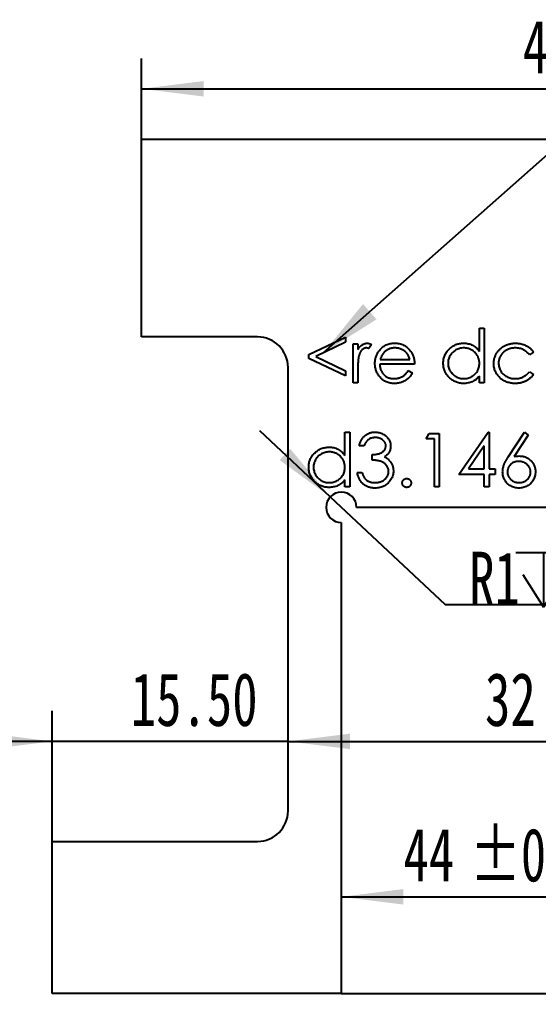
# Model space of a CAD drawing. Header units: millimetres. Extents: x 0 to 210, y 0 to 297.
# Drawn here: x 134.4 to 168.5, y 131.3 to 195.3 of the extents above; entities that cross this region are included whole.
import ezdxf

# ---------------------------------------------------------------- set-up
doc = ezdxf.new("R2010")
doc.units = ezdxf.units.MM
doc.layers.add('根据设置的颜色创建', color=7, linetype='Continuous', lineweight=25)
doc.styles.add('SLDTEXTSTYLE5', font='TXT', dxfattribs={"width": 0.7})
doc.dimstyles.new('SLDDIMSTYLE14', dxfattribs={"dimtxt": 3.5, "dimasz": 4.08, "dimexe": 0, "dimexo": 0.0625, "dimgap": 0.875, "dimtad": 2, "dimrnd": 1e-09, "dimzin": 4, "dimdsep": 46, "dimtxsty": 'SLDTEXTSTYLE5', "dimsah": 1, "dimcen": 0.09, "dimadec": 0, "dimazin": 1, "dimtfac": 1, "dimtmove": 0, "dimatfit": 0, "dimfxl": 0, "dimfrac": 2, "dimtolj": 1, "dimtzin": 12, "dimarcsym": 0})
doc.dimstyles.new('SLDDIMSTYLE2', dxfattribs={"dimtxt": 3.5, "dimasz": 4.08, "dimexe": 0, "dimexo": 0.0625, "dimgap": 0.875, "dimtad": 2, "dimrnd": 1e-09, "dimzin": 12, "dimdsep": 46, "dimtxsty": 'SLDTEXTSTYLE5', "dimsah": 1, "dimcen": 0.09, "dimadec": 0, "dimazin": 3, "dimtfac": 1, "dimtofl": 0, "dimtmove": 0, "dimatfit": 3, "dimfxl": 0, "dimfrac": 2, "dimtolj": 1, "dimtzin": 12, "dimarcsym": 0})
doc.dimstyles.new('SLDDIMSTYLE3', dxfattribs={"dimtxt": 3.5, "dimasz": 4.08, "dimexe": 0, "dimexo": 0.0625, "dimgap": 0.875, "dimtad": 2, "dimrnd": 1e-09, "dimzin": 12, "dimdsep": 46, "dimtxsty": 'SLDTEXTSTYLE5', "dimsah": 1, "dimcen": 0.09, "dimadec": 0, "dimazin": 3, "dimtol": 1, "dimtp": 0.01, "dimtm": 0.01, "dimtfac": 1, "dimtofl": 0, "dimtmove": 0, "dimatfit": 3, "dimfxl": 0, "dimfrac": 2, "dimtolj": 1, "dimarcsym": 0})
doc.dimstyles.new('SLDDIMSTYLE4', dxfattribs={"dimtxt": 3.5, "dimasz": 4.08, "dimexe": 0, "dimexo": 0.0625, "dimgap": 0.875, "dimtad": 0, "dimtih": 1, "dimtoh": 1, "dimrnd": 1e-09, "dimzin": 12, "dimdsep": 46, "dimtxsty": 'SLDTEXTSTYLE5', "dimsah": 1, "dimcen": 0, "dimadec": 0, "dimazin": 3, "dimtfac": 1, "dimtofl": 0, "dimtmove": 1, "dimatfit": 3, "dimfxl": 0, "dimfrac": 2, "dimtolj": 1, "dimtzin": 12, "dimarcsym": 0})
doc.dimstyles.new('SLDDIMSTYLE6', dxfattribs={"dimtxt": 0.18, "dimasz": 4.08, "dimexe": 0, "dimexo": 0.0625, "dimgap": 0, "dimtad": 0, "dimtih": 1, "dimtoh": 1, "dimdec": 0, "dimrnd": 1e-09, "dimzin": 0, "dimdsep": 46, "dimtxsty": 'Standard', "dimsah": 1, "dimcen": 0.09, "dimadec": 0, "dimazin": 0, "dimtfac": 4.08, "dimtdec": 0, "dimtofl": 0, "dimtmove": 0, "dimatfit": 3, "dimfxl": 0, "dimfrac": 2, "dimtolj": 1, "dimtzin": 0, "dimarcsym": 0})

# ---------------------------------------------------------------- blocks, each defined once
blk = doc.blocks.new('SW_SYMBOL_HOLE_DEPTH')
at = {"layer": '根据设置的颜色创建', "color": 0}
for p, q in [((0, 875), (800, 875)), ((400, 875), (400, 75)), ((100, 555), (400, 75)), ((700, 555), (400, 75))]:
    blk.add_line(p, q, dxfattribs=at)
blk = doc.blocks.new('_D_31')
at = {"layer": '根据设置的颜色创建'}
for p, q in [((154.864, 163.962), (150.233, 168.306)), ((154.864, 163.962), (162.407, 156.887)), ((162.407, 156.887), (177.099, 156.887))]:
    blk.add_line(p, q, dxfattribs=at)
blk.add_solid([(154.864, 163.962), (152.236, 167.124), (151.541, 166.383)], dxfattribs=at)
at = {"layer": '根据设置的颜色创建', "xscale": 0.004511737089201878, "yscale": 0.004511737089201878, "zscale": 0.004511737089201878}
blk.add_blockref('SW_SYMBOL_HOLE_DEPTH', (167.062, 156.368), dxfattribs=at)
at = {"layer": '根据设置的颜色创建', "char_height": 3.5, "attachment_point": 1, "style": 'SLDTEXTSTYLE5'}
for s, insert in [('R1', (163.994, 160.359)), ('3.15', (170.96, 160.359))]:
    blk.add_mtext(s, dxfattribs=dict(at, insert=insert))
blk = doc.blocks.new('_D_33')
at = {"layer": '根据设置的颜色创建'}
for p, q in [((142.469, 187.478), (142.469, 192.789)), ((191.469, 187.478), (191.469, 192.789)), ((142.469, 190.789), (191.469, 190.789))]:
    blk.add_line(p, q, dxfattribs=at)
for points in [[(142.469, 190.789), (146.549, 190.281), (146.549, 191.297)], [(191.469, 190.789), (187.389, 191.297), (187.389, 190.281)]]:
    blk.add_solid(points, dxfattribs=at)
at = {"layer": '根据设置的颜色创建', "insert": (167.512, 195.301), "char_height": 3.5, "attachment_point": 1, "style": 'SLDTEXTSTYLE5'}
blk.add_mtext('49', dxfattribs=at)
blk = doc.blocks.new('_D_36')
at = {"layer": '根据设置的颜色创建'}
for p, q in [((136.591, 141.322), (136.591, 149.895)), ((136.591, 147.895), (130.241, 147.895)), ((152.091, 147.895), (136.591, 147.895)), ((152.091, 147.895), (158.441, 147.895))]:
    blk.add_line(p, q, dxfattribs=at)
for points in [[(136.591, 147.895), (132.511, 148.403), (132.511, 147.387)], [(152.091, 147.895), (156.171, 147.387), (156.171, 148.403)]]:
    blk.add_solid(points, dxfattribs=at)
at = {"layer": '根据设置的颜色创建', "insert": (141.761, 152.407), "char_height": 3.5, "attachment_point": 1, "style": 'SLDTEXTSTYLE5'}
blk.add_mtext('15.50', dxfattribs=at)
blk = doc.blocks.new('_D_37')
at = {"layer": '根据设置的颜色创建'}
blk.add_line((152.091, 147.895), (184.091, 147.895), dxfattribs=at)
for points in [[(152.091, 147.895), (156.171, 147.387), (156.171, 148.403)], [(184.091, 147.895), (180.011, 148.403), (180.011, 147.387)]]:
    blk.add_solid(points, dxfattribs=at)
at = {"layer": '根据设置的颜色创建', "insert": (165.036, 152.407), "char_height": 3.5, "attachment_point": 1, "style": 'SLDTEXTSTYLE5'}
blk.add_mtext('32', dxfattribs=at)
blk = doc.blocks.new('_D_38')
at = {"layer": '根据设置的颜色创建'}
blk.add_line((155.594, 137.678), (199.591, 137.678), dxfattribs=at)
for points in [[(155.594, 137.678), (159.674, 137.17), (159.674, 138.186)], [(199.591, 137.678), (195.511, 138.186), (195.511, 137.17)]]:
    blk.add_solid(points, dxfattribs=at)
at = {"layer": '根据设置的颜色创建', "char_height": 3.5, "attachment_point": 1, "style": 'SLDTEXTSTYLE5'}
for s, insert in [('±0.01', (164.054, 142.19)), ('44', (159.669, 142.19))]:
    blk.add_mtext(s, dxfattribs=dict(at, insert=insert))

msp = doc.modelspace()

# ---------------------------------------------------------------- linework, layer by layer
at = {"color": 7, "linetype": 'Continuous', "lineweight": 25}
for p, q in [((142.469, 174.478), (142.469, 187.478)), ((142.469, 187.478), (191.469, 187.478)), ((164.668, 173.529), (164.668, 175.056)), ((164.668, 175.056), (164.982, 175.056)), ((164.982, 175.056), (164.982, 171.467)), ((150.091, 174.478), (142.469, 174.478)), ((153.45, 173.32), (155.873, 174.473)), ((155.873, 174.473), (155.873, 174.128)), ((155.873, 174.128), (153.91, 173.194)), ((156.367, 174.024), (156.681, 174.024)), ((156.367, 171.467), (156.367, 174.024)), ((156.681, 174.024), (156.681, 173.648)), ((157.579, 173.982), (157.406, 173.71)), ((153.45, 173.068), (153.45, 173.32)), ((155.873, 171.915), (153.45, 173.068)), ((153.91, 173.194), (155.873, 172.26)), ((158.15, 172.992), (160.091, 172.992)), ((168.213, 173.47), (167.95, 173.306)), ((152.091, 143.322), (152.091, 172.478)), ((155.873, 172.26), (155.873, 171.915)), ((156.681, 172.326), (156.681, 171.467)), ((160.406, 172.678), (158.117, 172.678)), ((159.992, 172.274), (160.271, 172.128)), ((164.668, 171.467), (164.668, 171.909)), ((167.95, 172.185), (168.213, 172.012)), ((156.681, 171.467), (156.367, 171.467)), ((164.982, 171.467), (164.668, 171.467)), ((155.829, 166.696), (155.829, 168.223)), ((155.829, 168.223), (156.143, 168.223)), ((156.143, 168.223), (156.143, 164.633)), ((161.168, 167.774), (161.374, 168.133)), ((161.707, 167.774), (161.168, 167.774)), ((161.374, 168.133), (162.021, 168.133)), ((161.707, 164.633), (161.707, 167.774)), ((162.021, 168.133), (162.021, 164.633)), ((163.322, 165.441), (165.233, 168.223)), ((165.233, 168.223), (165.297, 168.223)), ((165.297, 168.223), (165.297, 165.8)), ((166.585, 166.626), (167.63, 168.223)), ((167.872, 168.033), (166.947, 166.619)), ((167.63, 168.223), (167.872, 168.033)), ((157.085, 167.326), (156.771, 167.326)), ((164.982, 167.32), (163.939, 165.8)), ((164.982, 165.8), (164.982, 167.32)), ((157.623, 166.383), (157.623, 166.742)), ((156.636, 165.576), (156.95, 165.576)), ((164.982, 165.441), (163.322, 165.441)), ((163.939, 165.8), (164.982, 165.8)), ((164.982, 164.633), (164.982, 165.441)), ((165.297, 165.8), (165.7, 165.8)), ((165.297, 165.441), (165.297, 164.633)), ((165.7, 165.441), (165.297, 165.441)), ((165.7, 165.8), (165.7, 165.441)), ((155.829, 164.633), (155.829, 165.076)), ((156.143, 164.633), (155.829, 164.633)), ((162.021, 164.633), (161.707, 164.633)), ((165.297, 164.633), (164.982, 164.633)), ((184.091, 163.278), (156.594, 163.278)), ((155.594, 162.278), (155.594, 131.322)), ((136.591, 131.322), (136.591, 141.322)), ((136.591, 141.322), (150.091, 141.322)), ((155.594, 131.322), (136.591, 131.322)), ((155.594, 131.322), (184.091, 131.322))]:
    msp.add_line(p, q, dxfattribs=at)
for centre, radius, start, end in [((150.091, 172.478), 2, 0, 90), ((155.594, 163.278), 1, 0, 270), ((150.091, 143.322), 2, 270, 0)]:
    msp.add_arc(centre, radius, start, end, dxfattribs=at)
for points, knots in [([(156.681, 173.648), (156.704, 173.683), (156.749, 173.75), (156.822, 173.839), (156.898, 173.912), (156.976, 173.971), (157.056, 174.014), (157.137, 174.046), (157.221, 174.065), (157.277, 174.068), (157.305, 174.069)], [0, 0, 0, 0, 0.160059, 0.306112, 0.438367, 0.560541, 0.675317, 0.786114, 0.892842, 1, 1, 1, 1]), ([(157.246, 173.755), (157.22, 173.753), (157.169, 173.75), (157.093, 173.723), (157.02, 173.68), (156.962, 173.631), (156.917, 173.585), (156.885, 173.544), (156.855, 173.499), (156.827, 173.449), (156.802, 173.394), (156.778, 173.335), (156.756, 173.271), (156.744, 173.227), (156.737, 173.204)], [0, 0, 0, 0, 0.093807, 0.191338, 0.295191, 0.410312, 0.47193, 0.536425, 0.603119, 0.674118, 0.749332, 0.828283, 0.91204, 1, 1, 1, 1]), ([(157.406, 173.71), (157.391, 173.716), (157.362, 173.729), (157.32, 173.744), (157.282, 173.753), (157.257, 173.754), (157.246, 173.755)], [0, 0, 0, 0, 0.2951388, 0.5602299, 0.7949834, 1, 1, 1, 1]), ([(157.305, 174.069), (157.327, 174.068), (157.372, 174.066), (157.44, 174.048), (157.51, 174.021), (157.555, 173.995), (157.579, 173.982)], [0, 0, 0, 0, 0.225278, 0.463523, 0.720324, 1, 1, 1, 1]), ([(157.803, 172.738), (157.804, 172.778), (157.806, 172.856), (157.819, 172.971), (157.843, 173.083), (157.875, 173.192), (157.917, 173.297), (157.967, 173.4), (158.028, 173.499), (158.074, 173.561), (158.097, 173.592)], [0, 0, 0, 0, 0.128045, 0.253768, 0.377428, 0.500551, 0.623296, 0.746578, 0.872348, 1, 1, 1, 1]), ([(158.097, 173.592), (158.129, 173.63), (158.192, 173.705), (158.297, 173.803), (158.411, 173.885), (158.533, 173.953), (158.663, 174.005), (158.801, 174.043), (158.947, 174.065), (159.046, 174.068), (159.097, 174.069)], [0, 0, 0, 0, 0.128835, 0.253589, 0.374643, 0.49534, 0.616325, 0.739759, 0.866842, 1, 1, 1, 1]), ([(158.454, 173.515), (158.438, 173.5), (158.404, 173.47), (158.359, 173.417), (158.315, 173.36), (158.276, 173.297), (158.24, 173.229), (158.206, 173.155), (158.176, 173.076), (158.159, 173.021), (158.15, 172.992)], [0, 0, 0, 0, 0.109984, 0.22258, 0.3385, 0.458709, 0.585535, 0.717518, 0.854667, 1, 1, 1, 1]), ([(159.113, 173.755), (159.082, 173.755), (159.02, 173.753), (158.929, 173.742), (158.841, 173.723), (158.756, 173.697), (158.676, 173.662), (158.598, 173.622), (158.524, 173.572), (158.478, 173.534), (158.454, 173.515)], [0, 0, 0, 0, 0.131092, 0.2591413, 0.3841618, 0.505992, 0.6290981, 0.7506691, 0.8740389, 1, 1, 1, 1]), ([(159.097, 174.069), (159.15, 174.068), (159.253, 174.065), (159.403, 174.041), (159.545, 174.002), (159.678, 173.946), (159.804, 173.875), (159.921, 173.787), (160.031, 173.685), (160.095, 173.606), (160.127, 173.566)], [0, 0, 0, 0, 0.13204, 0.259033, 0.38188, 0.502258, 0.622752, 0.744743, 0.870109, 1, 1, 1, 1]), ([(160.091, 172.992), (160.08, 173.034), (160.058, 173.114), (160.012, 173.225), (159.959, 173.324), (159.898, 173.409), (159.828, 173.485), (159.747, 173.552), (159.657, 173.611), (159.557, 173.661), (159.452, 173.704), (159.341, 173.733), (159.228, 173.752), (159.152, 173.754), (159.113, 173.755)], [0, 0, 0, 0, 0.09624, 0.185231, 0.267501, 0.3444, 0.419595, 0.496891, 0.576638, 0.660268, 0.745387, 0.83004, 0.914474, 1, 1, 1, 1]), ([(160.127, 173.566), (160.149, 173.536), (160.193, 173.475), (160.249, 173.377), (160.297, 173.275), (160.335, 173.166), (160.366, 173.052), (160.388, 172.932), (160.402, 172.807), (160.404, 172.722), (160.406, 172.678)], [0, 0, 0, 0, 0.1185218, 0.2362548, 0.3561744, 0.4772497, 0.6015399, 0.7296184, 0.8621583, 1, 1, 1, 1]), ([(162.29, 172.753), (162.291, 172.797), (162.294, 172.885), (162.312, 173.014), (162.343, 173.139), (162.387, 173.258), (162.443, 173.372), (162.511, 173.482), (162.591, 173.587), (162.683, 173.684), (162.783, 173.774), (162.89, 173.853), (163.001, 173.921), (163.118, 173.974), (163.24, 174.018), (163.367, 174.048), (163.499, 174.065), (163.588, 174.068), (163.633, 174.069)], [0, 0, 0, 0, 0.0637745, 0.1260788, 0.1869041, 0.2475739, 0.3080034, 0.3691319, 0.4320332, 0.4967908, 0.5616108, 0.6249139, 0.6867263, 0.7480788, 0.8095823, 0.8716307, 0.9348858, 1, 1, 1, 1]), ([(163.638, 173.755), (163.592, 173.753), (163.501, 173.75), (163.368, 173.725), (163.241, 173.683), (163.12, 173.626), (163.007, 173.554), (162.906, 173.467), (162.817, 173.367), (162.742, 173.255), (162.68, 173.135), (162.637, 173.009), (162.609, 172.88), (162.606, 172.793), (162.604, 172.749)], [0, 0, 0, 0, 0.085921, 0.169593, 0.252476, 0.336244, 0.419505, 0.502036, 0.584775, 0.669846, 0.754185, 0.836658, 0.91801, 1, 1, 1, 1]), ([(163.633, 174.069), (163.686, 174.068), (163.788, 174.065), (163.938, 174.039), (164.08, 173.996), (164.214, 173.937), (164.341, 173.86), (164.46, 173.767), (164.57, 173.656), (164.635, 173.572), (164.668, 173.529)], [0, 0, 0, 0, 0.128884, 0.252985, 0.37421, 0.494102, 0.614753, 0.738511, 0.866243, 1, 1, 1, 1]), ([(164.668, 172.74), (164.667, 172.775), (164.666, 172.845), (164.651, 172.947), (164.628, 173.045), (164.596, 173.138), (164.553, 173.227), (164.502, 173.311), (164.441, 173.391), (164.372, 173.465), (164.295, 173.533), (164.215, 173.593), (164.129, 173.643), (164.039, 173.684), (163.945, 173.716), (163.846, 173.738), (163.743, 173.753), (163.673, 173.754), (163.638, 173.755)], [0, 0, 0, 0, 0.065634, 0.129188, 0.191219, 0.251913, 0.312507, 0.373494, 0.435152, 0.498741, 0.562095, 0.624187, 0.685476, 0.746097, 0.807612, 0.869967, 0.933951, 1, 1, 1, 1]), ([(165.611, 172.724), (165.611, 172.755), (165.612, 172.815), (165.622, 172.904), (165.635, 172.992), (165.657, 173.077), (165.683, 173.162), (165.715, 173.244), (165.753, 173.325), (165.796, 173.405), (165.845, 173.48), (165.899, 173.552), (165.956, 173.621), (166.019, 173.683), (166.085, 173.743), (166.156, 173.798), (166.232, 173.848), (166.311, 173.894), (166.393, 173.936), (166.479, 173.971), (166.567, 174.002), (166.658, 174.026), (166.75, 174.046), (166.845, 174.059), (166.943, 174.068), (167.009, 174.069), (167.042, 174.069)], [0, 0, 0, 0, 0.041291, 0.082136, 0.122636, 0.162831, 0.203007, 0.243526, 0.284173, 0.32541, 0.366855, 0.407551, 0.448187, 0.488683, 0.529015, 0.569843, 0.61137, 0.653238, 0.695446, 0.737751, 0.780043, 0.822807, 0.865978, 0.909595, 0.954231, 1, 1, 1, 1]), ([(167.019, 173.755), (166.981, 173.754), (166.905, 173.752), (166.794, 173.739), (166.689, 173.715), (166.588, 173.684), (166.492, 173.642), (166.401, 173.592), (166.315, 173.533), (166.235, 173.464), (166.163, 173.39), (166.099, 173.31), (166.044, 173.227), (166.001, 173.14), (165.966, 173.049), (165.943, 172.953), (165.927, 172.854), (165.926, 172.787), (165.925, 172.753)], [0, 0, 0, 0, 0.069522, 0.136921, 0.201969, 0.265462, 0.328248, 0.390817, 0.45355, 0.517542, 0.580738, 0.641922, 0.701597, 0.760313, 0.818757, 0.877718, 0.938094, 1, 1, 1, 1]), ([(167.95, 173.306), (167.921, 173.342), (167.865, 173.413), (167.766, 173.504), (167.661, 173.582), (167.548, 173.646), (167.427, 173.695), (167.297, 173.73), (167.161, 173.751), (167.067, 173.754), (167.019, 173.755)], [0, 0, 0, 0, 0.128324, 0.252584, 0.373506, 0.493364, 0.614609, 0.73847, 0.865995, 1, 1, 1, 1]), ([(167.042, 174.069), (167.084, 174.068), (167.168, 174.066), (167.292, 174.051), (167.414, 174.028), (167.532, 173.993), (167.645, 173.951), (167.75, 173.904), (167.846, 173.85), (167.934, 173.79), (168.014, 173.723), (168.087, 173.647), (168.155, 173.563), (168.194, 173.501), (168.213, 173.47)], [0, 0, 0, 0, 0.091269, 0.182081, 0.27191, 0.362049, 0.450066, 0.533976, 0.613602, 0.690198, 0.765413, 0.841437, 0.919733, 1, 1, 1, 1]), ([(156.737, 173.204), (156.733, 173.184), (156.722, 173.139), (156.712, 173.063), (156.702, 172.974), (156.695, 172.872), (156.688, 172.755), (156.684, 172.624), (156.681, 172.48), (156.681, 172.379), (156.681, 172.326)], [0, 0, 0, 0, 0.0708549, 0.1569381, 0.2586004, 0.3758909, 0.5081662, 0.6562378, 0.8201768, 1, 1, 1, 1]), ([(159.09, 171.422), (159.04, 171.423), (158.945, 171.425), (158.805, 171.444), (158.674, 171.476), (158.55, 171.52), (158.436, 171.577), (158.329, 171.647), (158.23, 171.729), (158.142, 171.824), (158.063, 171.926), (157.993, 172.032), (157.935, 172.142), (157.887, 172.255), (157.849, 172.371), (157.822, 172.491), (157.807, 172.614), (157.804, 172.697), (157.803, 172.738)], [0, 0, 0, 0, 0.071579, 0.139629, 0.204797, 0.268135, 0.329814, 0.391301, 0.453434, 0.516552, 0.579631, 0.641119, 0.701294, 0.76081, 0.819932, 0.87892, 0.938983, 1, 1, 1, 1]), ([(158.117, 172.678), (158.119, 172.644), (158.122, 172.578), (158.136, 172.481), (158.158, 172.389), (158.189, 172.302), (158.227, 172.219), (158.274, 172.141), (158.329, 172.068), (158.391, 171.999), (158.459, 171.938), (158.532, 171.883), (158.608, 171.838), (158.689, 171.8), (158.774, 171.771), (158.863, 171.751), (158.955, 171.738), (159.018, 171.737), (159.05, 171.736)], [0, 0, 0, 0, 0.068385, 0.134476, 0.198391, 0.260753, 0.321829, 0.383037, 0.444653, 0.507398, 0.569825, 0.630778, 0.690929, 0.750945, 0.811049, 0.872331, 0.935004, 1, 1, 1, 1]), ([(159.05, 171.736), (159.082, 171.736), (159.144, 171.738), (159.236, 171.749), (159.328, 171.768), (159.417, 171.794), (159.502, 171.826), (159.582, 171.864), (159.655, 171.906), (159.723, 171.954), (159.789, 172.013), (159.854, 172.087), (159.925, 172.174), (159.969, 172.24), (159.992, 172.274)], [0, 0, 0, 0, 0.082592, 0.163879, 0.245659, 0.327726, 0.40861, 0.485749, 0.559169, 0.630268, 0.705306, 0.792065, 0.889796, 1, 1, 1, 1]), ([(163.624, 171.422), (163.579, 171.423), (163.489, 171.425), (163.358, 171.444), (163.232, 171.474), (163.111, 171.516), (162.995, 171.572), (162.884, 171.638), (162.778, 171.718), (162.679, 171.808), (162.588, 171.907), (162.508, 172.012), (162.441, 172.123), (162.386, 172.238), (162.343, 172.36), (162.313, 172.486), (162.294, 172.618), (162.291, 172.707), (162.29, 172.753)], [0, 0, 0, 0, 0.06462, 0.127433, 0.189004, 0.24993, 0.310668, 0.372329, 0.434939, 0.499576, 0.564191, 0.626735, 0.688109, 0.749294, 0.810331, 0.871901, 0.935046, 1, 1, 1, 1]), ([(162.604, 172.749), (162.606, 172.705), (162.61, 172.618), (162.637, 172.489), (162.681, 172.364), (162.743, 172.243), (162.819, 172.13), (162.908, 172.028), (163.01, 171.941), (163.123, 171.867), (163.244, 171.808), (163.371, 171.767), (163.501, 171.741), (163.59, 171.737), (163.635, 171.736)], [0, 0, 0, 0, 0.081589, 0.162859, 0.245484, 0.330807, 0.416493, 0.499893, 0.583048, 0.667158, 0.751312, 0.833785, 0.916256, 1, 1, 1, 1]), ([(163.635, 171.736), (163.68, 171.738), (163.771, 171.741), (163.904, 171.766), (164.034, 171.808), (164.157, 171.866), (164.273, 171.938), (164.376, 172.022), (164.464, 172.119), (164.538, 172.227), (164.596, 172.344), (164.639, 172.47), (164.664, 172.603), (164.667, 172.694), (164.668, 172.74)], [0, 0, 0, 0, 0.084802, 0.168664, 0.252552, 0.33824, 0.423103, 0.505556, 0.586176, 0.667136, 0.748499, 0.830452, 0.913456, 1, 1, 1, 1]), ([(167.016, 171.422), (166.967, 171.423), (166.87, 171.424), (166.727, 171.444), (166.591, 171.473), (166.462, 171.514), (166.338, 171.568), (166.221, 171.633), (166.111, 171.711), (166.009, 171.8), (165.915, 171.896), (165.835, 172), (165.765, 172.107), (165.709, 172.221), (165.664, 172.34), (165.634, 172.464), (165.614, 172.592), (165.612, 172.68), (165.611, 172.724)], [0, 0, 0, 0, 0.069559, 0.136335, 0.201096, 0.26445, 0.327005, 0.389391, 0.451976, 0.51567, 0.578973, 0.640167, 0.69974, 0.758685, 0.81782, 0.876984, 0.937634, 1, 1, 1, 1]), ([(165.925, 172.753), (165.927, 172.708), (165.93, 172.619), (165.958, 172.488), (166.003, 172.361), (166.065, 172.239), (166.144, 172.126), (166.236, 172.025), (166.342, 171.938), (166.46, 171.865), (166.589, 171.807), (166.727, 171.766), (166.872, 171.741), (166.971, 171.737), (167.021, 171.736)], [0, 0, 0, 0, 0.0805252, 0.1599655, 0.2403214, 0.3225285, 0.4050236, 0.4865966, 0.5678655, 0.6513328, 0.7362376, 0.8215291, 0.9090049, 1, 1, 1, 1]), ([(160.271, 172.128), (160.249, 172.088), (160.205, 172.012), (160.131, 171.906), (160.053, 171.811), (159.968, 171.73), (159.878, 171.658), (159.784, 171.596), (159.683, 171.543), (159.577, 171.498), (159.465, 171.464), (159.346, 171.439), (159.22, 171.424), (159.134, 171.423), (159.09, 171.422)], [0, 0, 0, 0, 0.09337, 0.181661, 0.265874, 0.346355, 0.4246, 0.501903, 0.579992, 0.658443, 0.738672, 0.821894, 0.908801, 1, 1, 1, 1]), ([(164.668, 171.909), (164.633, 171.869), (164.564, 171.791), (164.448, 171.689), (164.326, 171.604), (164.197, 171.536), (164.062, 171.485), (163.922, 171.449), (163.775, 171.425), (163.674, 171.423), (163.624, 171.422)], [0, 0, 0, 0, 0.134298, 0.262085, 0.38627, 0.507165, 0.6273, 0.748145, 0.87237, 1, 1, 1, 1]), ([(168.213, 172.012), (168.198, 171.989), (168.167, 171.944), (168.114, 171.879), (168.058, 171.819), (167.998, 171.763), (167.935, 171.709), (167.867, 171.662), (167.796, 171.616), (167.72, 171.576), (167.642, 171.539), (167.561, 171.508), (167.477, 171.481), (167.39, 171.459), (167.3, 171.442), (167.208, 171.431), (167.113, 171.423), (167.049, 171.422), (167.016, 171.422)], [0, 0, 0, 0, 0.0596334, 0.1190689, 0.1781965, 0.2369566, 0.295932, 0.3558558, 0.4164733, 0.4777416, 0.539903, 0.6025375, 0.6654224, 0.7297653, 0.7948288, 0.8618265, 0.9300109, 1, 1, 1, 1]), ([(167.021, 171.736), (167.068, 171.737), (167.159, 171.74), (167.292, 171.761), (167.419, 171.797), (167.539, 171.846), (167.653, 171.909), (167.759, 171.988), (167.861, 172.078), (167.92, 172.149), (167.95, 172.185)], [0, 0, 0, 0, 0.129981, 0.255447, 0.377298, 0.498442, 0.619372, 0.741857, 0.868564, 1, 1, 1, 1]), ([(156.771, 167.326), (156.779, 167.361), (156.796, 167.43), (156.831, 167.528), (156.869, 167.621), (156.914, 167.707), (156.963, 167.788), (157.02, 167.862), (157.081, 167.93), (157.149, 167.991), (157.22, 168.046), (157.296, 168.093), (157.374, 168.133), (157.456, 168.166), (157.541, 168.191), (157.629, 168.21), (157.72, 168.221), (157.781, 168.222), (157.813, 168.223)], [0, 0, 0, 0, 0.072625, 0.141977, 0.208985, 0.273957, 0.336889, 0.398745, 0.460116, 0.520825, 0.580994, 0.640152, 0.698622, 0.757271, 0.816427, 0.876254, 0.937165, 1, 1, 1, 1]), ([(157.817, 167.864), (157.777, 167.863), (157.699, 167.86), (157.587, 167.836), (157.483, 167.798), (157.403, 167.753), (157.344, 167.708), (157.302, 167.669), (157.261, 167.626), (157.223, 167.575), (157.185, 167.521), (157.15, 167.461), (157.116, 167.395), (157.096, 167.349), (157.085, 167.326)], [0, 0, 0, 0, 0.122712, 0.239685, 0.351816, 0.463766, 0.520818, 0.579448, 0.640604, 0.705298, 0.773634, 0.844669, 0.920057, 1, 1, 1, 1]), ([(157.813, 168.223), (157.858, 168.222), (157.949, 168.219), (158.082, 168.194), (158.21, 168.155), (158.332, 168.1), (158.445, 168.033), (158.545, 167.953), (158.632, 167.862), (158.705, 167.761), (158.762, 167.653), (158.804, 167.543), (158.83, 167.429), (158.833, 167.352), (158.835, 167.314)], [0, 0, 0, 0, 0.0902542, 0.1785398, 0.266093, 0.354631, 0.4418862, 0.5257469, 0.6081136, 0.6901973, 0.7708215, 0.8483262, 0.9240117, 1, 1, 1, 1]), ([(158.521, 167.315), (158.521, 167.333), (158.52, 167.37), (158.509, 167.423), (158.494, 167.474), (158.472, 167.524), (158.443, 167.572), (158.409, 167.617), (158.368, 167.661), (158.321, 167.702), (158.271, 167.74), (158.215, 167.773), (158.157, 167.801), (158.095, 167.825), (158.03, 167.842), (157.962, 167.855), (157.891, 167.862), (157.842, 167.864), (157.817, 167.864)], [0, 0, 0, 0, 0.055275, 0.109966, 0.163247, 0.218076, 0.273301, 0.330909, 0.390995, 0.454176, 0.518862, 0.583311, 0.648517, 0.715031, 0.782502, 0.852323, 0.924928, 1, 1, 1, 1]), ([(153.45, 165.919), (153.452, 165.964), (153.454, 166.052), (153.473, 166.181), (153.504, 166.305), (153.547, 166.425), (153.603, 166.539), (153.671, 166.648), (153.751, 166.753), (153.843, 166.851), (153.943, 166.941), (154.05, 167.02), (154.161, 167.087), (154.279, 167.141), (154.4, 167.184), (154.527, 167.214), (154.659, 167.232), (154.748, 167.235), (154.794, 167.236)], [0, 0, 0, 0, 0.0637745, 0.1260788, 0.1869041, 0.2475739, 0.3080034, 0.3691319, 0.4320332, 0.4967908, 0.5616108, 0.6249139, 0.6867263, 0.7480788, 0.8095823, 0.8716307, 0.9348858, 1, 1, 1, 1]), ([(154.794, 167.236), (154.846, 167.234), (154.948, 167.231), (155.098, 167.206), (155.24, 167.162), (155.375, 167.103), (155.501, 167.026), (155.62, 166.934), (155.73, 166.822), (155.795, 166.739), (155.829, 166.696)], [0, 0, 0, 0, 0.128884, 0.252985, 0.37421, 0.494102, 0.614753, 0.738511, 0.866243, 1, 1, 1, 1]), ([(157.623, 166.742), (157.667, 166.743), (157.752, 166.744), (157.875, 166.762), (157.994, 166.786), (158.104, 166.823), (158.205, 166.866), (158.292, 166.916), (158.365, 166.971), (158.423, 167.033), (158.467, 167.099), (158.498, 167.168), (158.517, 167.241), (158.52, 167.29), (158.521, 167.315)], [0, 0, 0, 0, 0.110166, 0.215787, 0.318027, 0.417574, 0.51165, 0.596162, 0.672935, 0.74367, 0.810677, 0.874059, 0.936696, 1, 1, 1, 1]), ([(158.835, 167.314), (158.834, 167.277), (158.832, 167.204), (158.812, 167.099), (158.78, 166.999), (158.735, 166.905), (158.676, 166.817), (158.606, 166.736), (158.522, 166.66), (158.459, 166.616), (158.426, 166.594)], [0, 0, 0, 0, 0.128068, 0.250608, 0.37063, 0.490072, 0.610375, 0.734313, 0.863217, 1, 1, 1, 1]), ([(154.798, 166.922), (154.752, 166.92), (154.661, 166.917), (154.528, 166.892), (154.401, 166.85), (154.28, 166.793), (154.167, 166.721), (154.067, 166.633), (153.977, 166.534), (153.902, 166.421), (153.841, 166.301), (153.797, 166.176), (153.769, 166.047), (153.766, 165.96), (153.765, 165.916)], [0, 0, 0, 0, 0.085921, 0.169593, 0.252476, 0.336244, 0.419505, 0.502036, 0.584775, 0.669846, 0.754185, 0.836658, 0.91801, 1, 1, 1, 1]), ([(155.829, 165.907), (155.828, 165.942), (155.826, 166.011), (155.811, 166.114), (155.788, 166.211), (155.756, 166.305), (155.714, 166.393), (155.662, 166.478), (155.601, 166.558), (155.532, 166.632), (155.456, 166.699), (155.375, 166.76), (155.289, 166.809), (155.199, 166.85), (155.105, 166.883), (155.006, 166.905), (154.904, 166.92), (154.834, 166.921), (154.798, 166.922)], [0, 0, 0, 0, 0.065634, 0.129188, 0.191219, 0.251913, 0.312507, 0.373494, 0.435152, 0.498741, 0.562095, 0.624187, 0.685476, 0.746097, 0.807612, 0.869967, 0.933951, 1, 1, 1, 1]), ([(158.426, 166.594), (158.463, 166.576), (158.537, 166.54), (158.638, 166.47), (158.729, 166.39), (158.78, 166.327), (158.806, 166.295)], [0, 0, 0, 0, 0.2538796, 0.5030089, 0.7502911, 1, 1, 1, 1]), ([(166.194, 165.609), (166.195, 165.645), (166.198, 165.719), (166.214, 165.83), (166.241, 165.944), (166.272, 166.041), (166.304, 166.12), (166.33, 166.184), (166.364, 166.25), (166.399, 166.32), (166.44, 166.392), (166.484, 166.468), (166.533, 166.546), (166.568, 166.599), (166.585, 166.626)], [0, 0, 0, 0, 0.097818, 0.199726, 0.305276, 0.415811, 0.474472, 0.537274, 0.603657, 0.674299, 0.749834, 0.828598, 0.912378, 1, 1, 1, 1]), ([(166.947, 166.619), (167.009, 166.629), (167.129, 166.648), (167.25, 166.651), (167.309, 166.653)], [0, 0, 0, 0, 0.512659, 1, 1, 1, 1]), ([(167.309, 166.653), (167.345, 166.652), (167.415, 166.65), (167.518, 166.635), (167.617, 166.612), (167.711, 166.579), (167.801, 166.537), (167.888, 166.486), (167.97, 166.424), (168.047, 166.354), (168.117, 166.278), (168.179, 166.196), (168.231, 166.11), (168.274, 166.02), (168.307, 165.925), (168.331, 165.826), (168.345, 165.722), (168.347, 165.651), (168.348, 165.616)], [0, 0, 0, 0, 0.065231, 0.128405, 0.190067, 0.250943, 0.311546, 0.372863, 0.435024, 0.499072, 0.563091, 0.62551, 0.68668, 0.747283, 0.808563, 0.870742, 0.934341, 1, 1, 1, 1]), ([(154.784, 164.588), (154.739, 164.59), (154.65, 164.592), (154.519, 164.611), (154.393, 164.641), (154.271, 164.683), (154.156, 164.738), (154.045, 164.805), (153.939, 164.884), (153.84, 164.975), (153.748, 165.073), (153.668, 165.178), (153.602, 165.289), (153.546, 165.405), (153.503, 165.526), (153.473, 165.653), (153.454, 165.784), (153.452, 165.874), (153.45, 165.919)], [0, 0, 0, 0, 0.06462, 0.127433, 0.189004, 0.24993, 0.310668, 0.372329, 0.434939, 0.499576, 0.564191, 0.626735, 0.688109, 0.749294, 0.810331, 0.871901, 0.935046, 1, 1, 1, 1]), ([(153.765, 165.916), (153.766, 165.872), (153.77, 165.785), (153.797, 165.656), (153.842, 165.53), (153.903, 165.409), (153.98, 165.297), (154.069, 165.195), (154.17, 165.107), (154.283, 165.034), (154.404, 164.975), (154.531, 164.934), (154.662, 164.907), (154.75, 164.904), (154.795, 164.903)], [0, 0, 0, 0, 0.081589, 0.162859, 0.245484, 0.330807, 0.416493, 0.499893, 0.583048, 0.667158, 0.751312, 0.833785, 0.916256, 1, 1, 1, 1]), ([(154.795, 164.903), (154.841, 164.904), (154.931, 164.908), (155.064, 164.933), (155.194, 164.975), (155.318, 165.032), (155.433, 165.104), (155.537, 165.188), (155.624, 165.286), (155.698, 165.393), (155.756, 165.511), (155.799, 165.636), (155.824, 165.769), (155.827, 165.86), (155.829, 165.907)], [0, 0, 0, 0, 0.084802, 0.168664, 0.252552, 0.33824, 0.423103, 0.505556, 0.586176, 0.667136, 0.748499, 0.830452, 0.913456, 1, 1, 1, 1]), ([(158.7, 165.643), (158.699, 165.676), (158.696, 165.741), (158.673, 165.836), (158.634, 165.929), (158.581, 166.016), (158.515, 166.096), (158.439, 166.169), (158.351, 166.228), (158.27, 166.269), (158.198, 166.297), (158.137, 166.316), (158.068, 166.332), (157.993, 166.346), (157.91, 166.359), (157.821, 166.369), (157.725, 166.378), (157.658, 166.381), (157.623, 166.383)], [0, 0, 0, 0, 0.066909, 0.133485, 0.201035, 0.271234, 0.34288, 0.413836, 0.485977, 0.56023, 0.599884, 0.644055, 0.691892, 0.744688, 0.801492, 0.862858, 0.929328, 1, 1, 1, 1]), ([(158.806, 166.295), (158.822, 166.272), (158.856, 166.226), (158.897, 166.153), (158.934, 166.078), (158.964, 166.001), (158.986, 165.922), (159.002, 165.841), (159.012, 165.758), (159.014, 165.701), (159.015, 165.673)], [0, 0, 0, 0, 0.128136, 0.254173, 0.378112, 0.501712, 0.623986, 0.747096, 0.872875, 1, 1, 1, 1]), ([(167.244, 166.294), (167.217, 166.293), (167.165, 166.291), (167.088, 166.282), (167.016, 166.266), (166.947, 166.245), (166.882, 166.216), (166.821, 166.18), (166.764, 166.139), (166.712, 166.091), (166.664, 166.04), (166.623, 165.984), (166.587, 165.926), (166.558, 165.866), (166.536, 165.802), (166.519, 165.736), (166.51, 165.667), (166.509, 165.621), (166.508, 165.597)], [0, 0, 0, 0, 0.070599, 0.137901, 0.203196, 0.26679, 0.329106, 0.390654, 0.452653, 0.515748, 0.577926, 0.63893, 0.698351, 0.757296, 0.816394, 0.876267, 0.936817, 1, 1, 1, 1]), ([(168.034, 165.597), (168.033, 165.621), (168.032, 165.667), (168.02, 165.736), (168.003, 165.802), (167.977, 165.866), (167.944, 165.927), (167.904, 165.984), (167.857, 166.04), (167.803, 166.091), (167.744, 166.139), (167.681, 166.18), (167.616, 166.215), (167.547, 166.245), (167.475, 166.266), (167.401, 166.282), (167.323, 166.291), (167.27, 166.293), (167.244, 166.294)], [0, 0, 0, 0, 0.061138, 0.119994, 0.178225, 0.236256, 0.294929, 0.354716, 0.41673, 0.480664, 0.545832, 0.609758, 0.672971, 0.736017, 0.799839, 0.864775, 0.931088, 1, 1, 1, 1]), ([(157.804, 164.544), (157.766, 164.544), (157.693, 164.546), (157.584, 164.558), (157.481, 164.579), (157.383, 164.608), (157.289, 164.644), (157.2, 164.69), (157.115, 164.743), (157.036, 164.805), (156.962, 164.874), (156.895, 164.952), (156.835, 165.037), (156.782, 165.13), (156.734, 165.23), (156.695, 165.338), (156.661, 165.454), (156.645, 165.534), (156.636, 165.576)], [0, 0, 0, 0, 0.065541, 0.128963, 0.190377, 0.250092, 0.308548, 0.366398, 0.424542, 0.48317, 0.542243, 0.601739, 0.662506, 0.724856, 0.789128, 0.856346, 0.926295, 1, 1, 1, 1]), ([(156.95, 165.576), (156.959, 165.549), (156.975, 165.496), (157.002, 165.421), (157.032, 165.352), (157.066, 165.288), (157.1, 165.23), (157.139, 165.179), (157.179, 165.131), (157.21, 165.105), (157.225, 165.092)], [0, 0, 0, 0, 0.14977, 0.291316, 0.425966, 0.55216, 0.671527, 0.786122, 0.895325, 1, 1, 1, 1]), ([(159.015, 165.673), (159.013, 165.624), (159.009, 165.526), (158.977, 165.382), (158.928, 165.241), (158.857, 165.106), (158.771, 164.979), (158.669, 164.866), (158.552, 164.769), (158.421, 164.688), (158.279, 164.623), (158.128, 164.578), (157.968, 164.548), (157.859, 164.545), (157.804, 164.544)], [0, 0, 0, 0, 0.079648, 0.158922, 0.239619, 0.322609, 0.406035, 0.487602, 0.569685, 0.653036, 0.737436, 0.822478, 0.909748, 1, 1, 1, 1]), ([(157.809, 164.903), (157.842, 164.903), (157.906, 164.904), (158, 164.915), (158.088, 164.932), (158.172, 164.956), (158.251, 164.987), (158.324, 165.026), (158.393, 165.071), (158.456, 165.123), (158.513, 165.179), (158.563, 165.238), (158.606, 165.3), (158.64, 165.364), (158.667, 165.43), (158.686, 165.499), (158.699, 165.57), (158.7, 165.619), (158.7, 165.643)], [0, 0, 0, 0, 0.0760717, 0.1487517, 0.2184028, 0.2857596, 0.350598, 0.414964, 0.4780693, 0.5417607, 0.6043499, 0.664075, 0.7214636, 0.7775871, 0.8326444, 0.8878435, 0.9434603, 1, 1, 1, 1]), ([(167.254, 164.544), (167.207, 164.545), (167.114, 164.548), (166.976, 164.575), (166.845, 164.619), (166.719, 164.679), (166.603, 164.755), (166.499, 164.847), (166.407, 164.952), (166.331, 165.07), (166.271, 165.198), (166.226, 165.331), (166.2, 165.469), (166.196, 165.562), (166.194, 165.609)], [0, 0, 0, 0, 0.084335, 0.167052, 0.249566, 0.33274, 0.415915, 0.497828, 0.580373, 0.6646, 0.749467, 0.83251, 0.915639, 1, 1, 1, 1]), ([(166.508, 165.597), (166.509, 165.573), (166.51, 165.527), (166.521, 165.458), (166.538, 165.393), (166.563, 165.33), (166.594, 165.269), (166.634, 165.212), (166.678, 165.156), (166.731, 165.105), (166.787, 165.058), (166.848, 165.016), (166.911, 164.981), (166.978, 164.953), (167.047, 164.93), (167.119, 164.914), (167.194, 164.905), (167.245, 164.903), (167.271, 164.903)], [0, 0, 0, 0, 0.061842, 0.121262, 0.180746, 0.239231, 0.298308, 0.358183, 0.420359, 0.484792, 0.549938, 0.613718, 0.676681, 0.739154, 0.8022, 0.86674, 0.93205, 1, 1, 1, 1]), ([(168.348, 165.616), (168.346, 165.567), (168.344, 165.47), (168.316, 165.33), (168.272, 165.196), (168.21, 165.071), (168.133, 164.955), (168.04, 164.852), (167.932, 164.761), (167.811, 164.684), (167.68, 164.621), (167.542, 164.576), (167.4, 164.549), (167.303, 164.545), (167.254, 164.544)], [0, 0, 0, 0, 0.085948, 0.169125, 0.250399, 0.33229, 0.413364, 0.494172, 0.576022, 0.660757, 0.745783, 0.830044, 0.914028, 1, 1, 1, 1]), ([(167.271, 164.903), (167.297, 164.903), (167.348, 164.905), (167.423, 164.914), (167.495, 164.93), (167.564, 164.953), (167.631, 164.981), (167.694, 165.016), (167.754, 165.058), (167.811, 165.105), (167.863, 165.156), (167.908, 165.212), (167.947, 165.269), (167.979, 165.329), (168.004, 165.393), (168.021, 165.458), (168.032, 165.527), (168.033, 165.573), (168.034, 165.597)], [0, 0, 0, 0, 0.067962, 0.133283, 0.197835, 0.260892, 0.323377, 0.38635, 0.449638, 0.514795, 0.57924, 0.641814, 0.701359, 0.760727, 0.819222, 0.878716, 0.938147, 1, 1, 1, 1]), ([(155.829, 165.076), (155.793, 165.036), (155.724, 164.958), (155.609, 164.855), (155.486, 164.771), (155.358, 164.703), (155.223, 164.652), (155.082, 164.615), (154.935, 164.592), (154.835, 164.59), (154.784, 164.588)], [0, 0, 0, 0, 0.134298, 0.262085, 0.38627, 0.507165, 0.6273, 0.748145, 0.87237, 1, 1, 1, 1]), ([(157.225, 165.092), (157.244, 165.077), (157.283, 165.047), (157.347, 165.008), (157.414, 164.975), (157.486, 164.949), (157.561, 164.928), (157.64, 164.914), (157.724, 164.904), (157.78, 164.903), (157.809, 164.903)], [0, 0, 0, 0, 0.118271, 0.236178, 0.355663, 0.475904, 0.600127, 0.728608, 0.861313, 1, 1, 1, 1]), ([(159.598, 164.88), (159.599, 164.9), (159.601, 164.938), (159.618, 164.994), (159.645, 165.044), (159.682, 165.088), (159.727, 165.125), (159.777, 165.152), (159.832, 165.168), (159.87, 165.171), (159.89, 165.172)], [0, 0, 0, 0, 0.129097, 0.252046, 0.373905, 0.5010378, 0.6281707, 0.7513765, 0.872426, 1, 1, 1, 1]), ([(159.89, 164.588), (159.87, 164.589), (159.832, 164.592), (159.777, 164.609), (159.727, 164.636), (159.682, 164.673), (159.645, 164.718), (159.618, 164.768), (159.601, 164.823), (159.599, 164.861), (159.598, 164.88)], [0, 0, 0, 0, 0.127757, 0.249414, 0.372796, 0.500111, 0.62861, 0.750643, 0.873768, 1, 1, 1, 1]), ([(159.89, 165.172), (159.909, 165.171), (159.947, 165.168), (160.002, 165.153), (160.052, 165.125), (160.097, 165.088), (160.134, 165.044), (160.162, 164.994), (160.178, 164.938), (160.18, 164.9), (160.181, 164.88)], [0, 0, 0, 0, 0.1275189, 0.2499859, 0.3717924, 0.4988704, 0.6259484, 0.7484917, 0.8709588, 1, 1, 1, 1]), ([(160.181, 164.88), (160.18, 164.861), (160.178, 164.823), (160.162, 164.768), (160.133, 164.718), (160.097, 164.673), (160.052, 164.636), (160.002, 164.608), (159.947, 164.592), (159.909, 164.59), (159.89, 164.588)], [0, 0, 0, 0, 0.1261777, 0.2488206, 0.37154, 0.4999837, 0.6272442, 0.7492255, 0.872298, 1, 1, 1, 1])]:
    msp.add_open_spline(points, degree=3, knots=knots, dxfattribs=at)

# ---------------------------------------------------------------- dimensions: what is measured, and where the dimension line sits
at = {"layer": '根据设置的颜色创建'}
for base, p1, p2, dimstyle, picture, middle in [((191.469, 190.789), (142.469, 187.478), (191.469, 187.478), 'SLDDIMSTYLE2', '_D_33', (169.045, 190.789)), ((136.591, 147.895), (152.091, 143.322), (136.591, 141.322), 'SLDDIMSTYLE14', '_D_36', (145.599, 147.895)), ((184.091, 147.895), (152.091, 143.322), (184.091, 143.322), 'SLDDIMSTYLE2', '_D_37', (166.572, 147.895)), ((199.591, 137.678), (155.594, 131.322), (199.591, 141.322), 'SLDDIMSTYLE3', '_D_38', (166.572, 137.678))]:
    dim = msp.add_linear_dim(base=base, p1=p1, p2=p2, dimstyle=dimstyle, dxfattribs=at)
    dim.commit()
    dim.dimension.update_dxf_attribs({"geometry": picture, "text_midpoint": middle, "dimtype": 160})
dim = msp.add_radius_dim(center=(155.594, 163.278), mpoint=(154.864, 163.962), text='<>{\\fGDT;x}3.15', dimstyle='SLDDIMSTYLE4', dxfattribs=at)
dim.commit()
dim.dimension.update_dxf_attribs({"geometry": '_D_31', "text_midpoint": (170.547, 158.532), "dimtype": 164})

# ---------------------------------------------------------------- leaders
msp.add_leader([(154.408, 173.431), (179.202, 195.389)], dimstyle='SLDDIMSTYLE6', dxfattribs=at)

doc.saveas('drawing.dxf')
